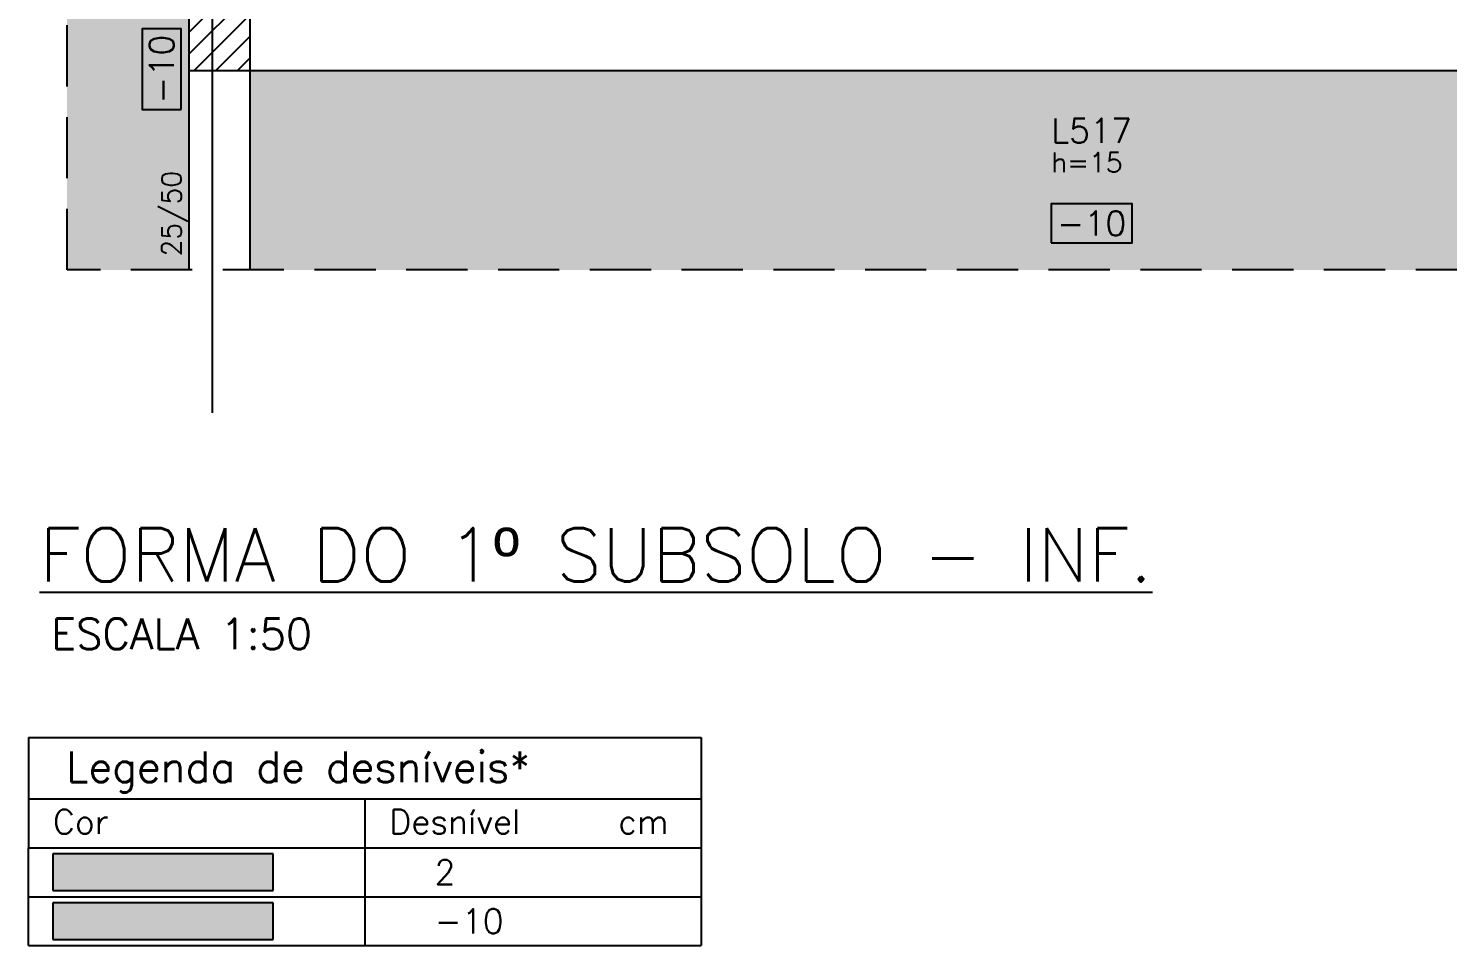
# Model space of a CAD drawing. Header units: millimetres. Extents: x 7530 to 14400, y -7174 to -2969.
# Drawn here: x 9353 to 9933, y -5096 to -4721 of the extents above; entities that cross this region are included whole.
import ezdxf
from ezdxf.enums import TextEntityAlignment as Align

# ---------------------------------------------------------------- set-up
doc = ezdxf.new("R2010")
doc.units = ezdxf.units.MM
doc.header["$LTSCALE"] = 50
doc.linetypes.add('DASHED', pattern=[0.75, 0.5, -0.25])
doc.linetypes.add('EIXO', pattern=[6.8, 6, -0.4, 0, -0.4])
for name, color, linetype in [('AR-TEXTO_REGUA 120_1-200', 4, 'Continuous'), ('F-AUX-RED', 1, 'Continuous'), ('F-EIXO', 12, 'EIXO'), ('F-LAJES-DIM', 2, 'Continuous'), ('F-LAJES-NOME', 4, 'Continuous'), ('F-PILARES-HACH', 174, 'Continuous'), ('F-PILARES-S', 170, 'Continuous'), ('F-TABELA-NÍVEIS', 1, 'Continuous'), ('F-TEXTO', 6, 'Continuous'), ('F-VIGAS', 3, 'Continuous'), ('F-VIGAS-DIM', 2, 'Continuous')]:
    doc.layers.add(name, color=color, linetype=linetype)
doc.layers.add('F-DESNIVEL-2', color=7, linetype='Continuous', true_color=0xffd1e8)
doc.layers.add('F-DESNIVEL-3', color=7, linetype='Continuous', true_color=0xd5c7ff)
doc.styles.add('MCP', font='romans.shx')
doc.styles.add('REGUA-120-esc1_200', font='simplex.shx', dxfattribs={"height": 0.6})
doc.styles.add('ROMANS', font='romans.shx')

# ---------------------------------------------------------------- blocks, each defined once
blk = doc.blocks.new('*U8')
at = {"layer": 'F-LAJES-DIM', "color": 1}
blk.add_lwpolyline([(0, 0), (33, 0), (33, 16), (0, 16)], close=True, dxfattribs=at)
at = {"layer": 'F-LAJES-DIM', "style": 'MCP'}
blk.add_attdef('DIM', text='', height=10, dxfattribs=at).set_placement((16.5, 8), align=Align.MIDDLE_CENTER)
blk = doc.blocks.new('*U11')
at = {"layer": 'F-VIGAS-DIM', "color": 1}
blk.add_lwpolyline([(0, 0), (33, 0), (33, 16), (0, 16)], close=True, dxfattribs=at)
at = {"layer": 'F-VIGAS-DIM', "style": 'MCP'}
blk.add_attdef('DIM', text='', height=10, dxfattribs=at).set_placement((16.5, 8), align=Align.MIDDLE_CENTER)
blk = doc.blocks.new('*U20')
at = {"layer": 'F-EIXO'}
blk.add_line((0, 0), (0, -609.8), dxfattribs=at)
at = {"layer": 'F-EIXO', "color": 2, "linetype": 'Continuous'}
blk.add_circle((0, 28.21), 28.21, dxfattribs=at)
at = {"layer": 'F-TEXTO', "style": 'ROMANS'}
blk.add_attdef('EIXO', text='', height=17.5, rotation=360, dxfattribs=at).set_placement((0, 28.21), align=Align.MIDDLE_CENTER)

msp = doc.modelspace()

# ---------------------------------------------------------------- hatches: boundary and pattern name
at = {"layer": 'F-DESNIVEL-3', "linetype": 'Continuous'}
h = msp.add_hatch(color=256, dxfattribs=at)
h.dxf.hatch_style = 1
h.paths.add_polyline_path([(9418.822, -4615.897), (9369.028, -4615.897), (9369.028, -4819.927), (9418.822, -4819.927), (9418.822, -4738.397)])
h.paths.add_polyline_path([(9418.822, -4465.397), (9369.028, -4465.397), (9369.028, -4615.897), (9418.822, -4615.897)])
h.paths.add_polyline_path([(9418.822, -4325.639), (9369.028, -4325.639), (9369.028, -4465.397), (9418.822, -4465.397), (9418.822, -4442.897)])
h = msp.add_hatch(color=256, dxfattribs=at)
h.dxf.hatch_style = 1
h.paths.add_polyline_path([(10129.322, -4738.397), (10059.822, -4738.397), (9443.822, -4738.397), (9443.822, -4819.927), (10129.322, -4819.927)])
h.paths.add_polyline_path([(9633.439, -4657.493), (9646.564, -4657.493), (9646.564, -4640.618), (9633.439, -4640.618)], flags=9)
h.paths.add_polyline_path([(9629.71, -4529.45), (9642.835, -4529.45), (9642.835, -4512.575), (9629.71, -4512.575)], flags=9)
at = {"layer": 'F-PILARES-HACH', "linetype": 'Continuous'}
h = msp.add_hatch(dxfattribs=at)
h.set_pattern_fill('ANSI31', color=256, scale=50, style=0)
h.set_pattern_definition([(45, (11368.322, 134.6034), (-4.4194174, 4.4194174), [])])
h.paths.add_polyline_path([(9418.822, -4738.397), (9443.822, -4738.397), (9443.822, -4442.897), (9418.822, -4442.897)], flags=16)

# ---------------------------------------------------------------- linework, layer by layer
at = {"layer": 'F-AUX-RED', "color": 1, "linetype": 'DASHED'}
msp.add_lwpolyline([(9369.028, -4325.639), (10282.649, -4325.639), (10282.649, -4819.927), (9369.028, -4819.927)], close=True, dxfattribs=at)
at = {"layer": 'F-DESNIVEL-2'}
for points in [[(9363.217, -5073.545), (9453.217, -5073.545), (9453.217, -5058.545)], [(9363.217, -5073.545), (9453.217, -5058.545), (9363.217, -5058.545)], [(9363.217, -5073.545), (9363.217, -5058.545), (9363.217, -5073.545)]]:
    msp.add_solid(points, dxfattribs=at)
at = {"layer": 'F-DESNIVEL-3'}
for points in [[(9363.217, -5093.545), (9453.217, -5093.545), (9453.217, -5078.545)], [(9363.217, -5093.545), (9453.217, -5078.545), (9363.217, -5078.545)], [(9363.217, -5093.545), (9363.217, -5078.545), (9363.217, -5093.545)]]:
    msp.add_solid(points, dxfattribs=at)
at = {"layer": 'F-PILARES-S', "linetype": 'Continuous'}
msp.add_lwpolyline([(9418.822, -4738.397), (9443.822, -4738.397), (9443.822, -4442.897), (9418.822, -4442.897), (9418.822, -4738.397)], dxfattribs=at)
at = {"layer": 'F-TABELA-NÍVEIS'}
for p, q in [((9353.217, -5011.045), (9353.217, -5056.045)), ((9353.217, -5011.045), (9628.217, -5011.045)), ((9628.217, -5011.045), (9628.217, -5036.045)), ((9353.217, -5036.045), (9628.217, -5036.045)), ((9490.717, -5036.045), (9490.717, -5056.045)), ((9628.217, -5036.045), (9628.217, -5056.045)), ((9353.217, -5056.045), (9628.217, -5056.045)), ((9353.217, -5056.045), (9628.217, -5056.045)), ((9353.217, -5076.045), (9353.217, -5056.045)), ((9490.717, -5056.045), (9490.717, -5076.045)), ((9628.217, -5056.045), (9628.217, -5076.045)), ((9453.217, -5058.545), (9363.217, -5058.545)), ((9363.217, -5058.545), (9363.217, -5073.545)), ((9453.217, -5073.545), (9453.217, -5058.545)), ((9363.217, -5073.545), (9453.217, -5073.545)), ((9353.217, -5076.045), (9628.217, -5076.045)), ((9353.217, -5096.045), (9353.217, -5076.045)), ((9453.217, -5078.545), (9363.217, -5078.545)), ((9363.217, -5078.545), (9363.217, -5093.545)), ((9453.217, -5093.545), (9453.217, -5078.545)), ((9490.717, -5076.045), (9490.717, -5096.045)), ((9628.217, -5076.045), (9628.217, -5096.045)), ((9353.217, -5096.045), (9628.217, -5096.045)), ((9363.217, -5093.545), (9453.217, -5093.545))]:
    msp.add_line(p, q, dxfattribs=at)
at = {"layer": 'F-VIGAS'}
for points in [[(9418.822, -4738.397), (9418.822, -4819.927)], [(9443.822, -4819.927), (9443.822, -4738.397)], [(9443.822, -4738.397), (10059.822, -4738.397)]]:
    msp.add_lwpolyline(points, dxfattribs=at)

# ---------------------------------------------------------------- block references
at = {"layer": 'F-EIXO', "linetype": 'Continuous'}
msp.add_blockref('*U20', (9428.322, -4268.492), dxfattribs=at).add_auto_attribs({'EIXO': '2a'})
at = {"layer": 'F-LAJES-DIM', "linetype": 'Continuous'}
msp.add_blockref('*U8', (9771.22, -4808.873), dxfattribs=at).add_auto_attribs({'DIM': '-10'})
at = {"layer": 'F-VIGAS-DIM', "linetype": 'Continuous', "rotation": 90}
msp.add_blockref('*U11', (9415.697, -4754.397), dxfattribs=at).add_auto_attribs({'DIM': '-10'})

# ---------------------------------------------------------------- texts
at = {"layer": 'AR-TEXTO_REGUA 120_1-200', "color": 2, "style": 'REGUA-120-esc1_200'}
msp.add_text('ESCALA 1:50', height=12.5, dxfattribs=at).set_placement((9362.574, -4974.877))
msp.add_text('ESCALA 1:50', height=12.5, dxfattribs=at).set_placement((9362.574, -4974.877))
at = {"layer": 'F-LAJES-DIM', "linetype": 'Continuous', "style": 'MCP'}
msp.add_text('h=15', height=8, dxfattribs=at).set_placement((9771.22, -4779.973))
at = {"layer": 'F-LAJES-NOME', "linetype": 'Continuous', "style": 'MCP'}
msp.add_text('L517', height=10, dxfattribs=at).set_placement((9771.22, -4767.973))
at = {"layer": 'F-TABELA-NÍVEIS', "color": 3, "style": 'MCP'}
msp.add_text('Legenda de desníveis*', height=12.5, dxfattribs=at).set_placement((9368.693, -5029.248))
at = {"layer": 'F-TABELA-NÍVEIS', "color": 2, "style": 'MCP'}
for s, p in [('Cor', (9363.217, -5050.42)), ('Desnível', (9500.717, -5050.42)), ('cm', (9594.254, -5050.42)), ('2', (9519.176, -5071.045)), ('-10', (9519.176, -5091.045))]:
    msp.add_text(s, height=10, dxfattribs=at).set_placement(p)
at = {"layer": 'F-TEXTO', "style": 'ROMANS'}
msp.add_text('%%UFORMA DO 1º SUBSOLO - INF.', height=21.875, dxfattribs=at).set_placement((9357.734, -4947.265))
at = {"layer": 'F-VIGAS-DIM', "linetype": 'Continuous', "style": 'MCP'}
msp.add_text('25/50', height=8, rotation=90, dxfattribs=at).set_placement((9415.697, -4814.397))

doc.saveas('drawing.dxf')
